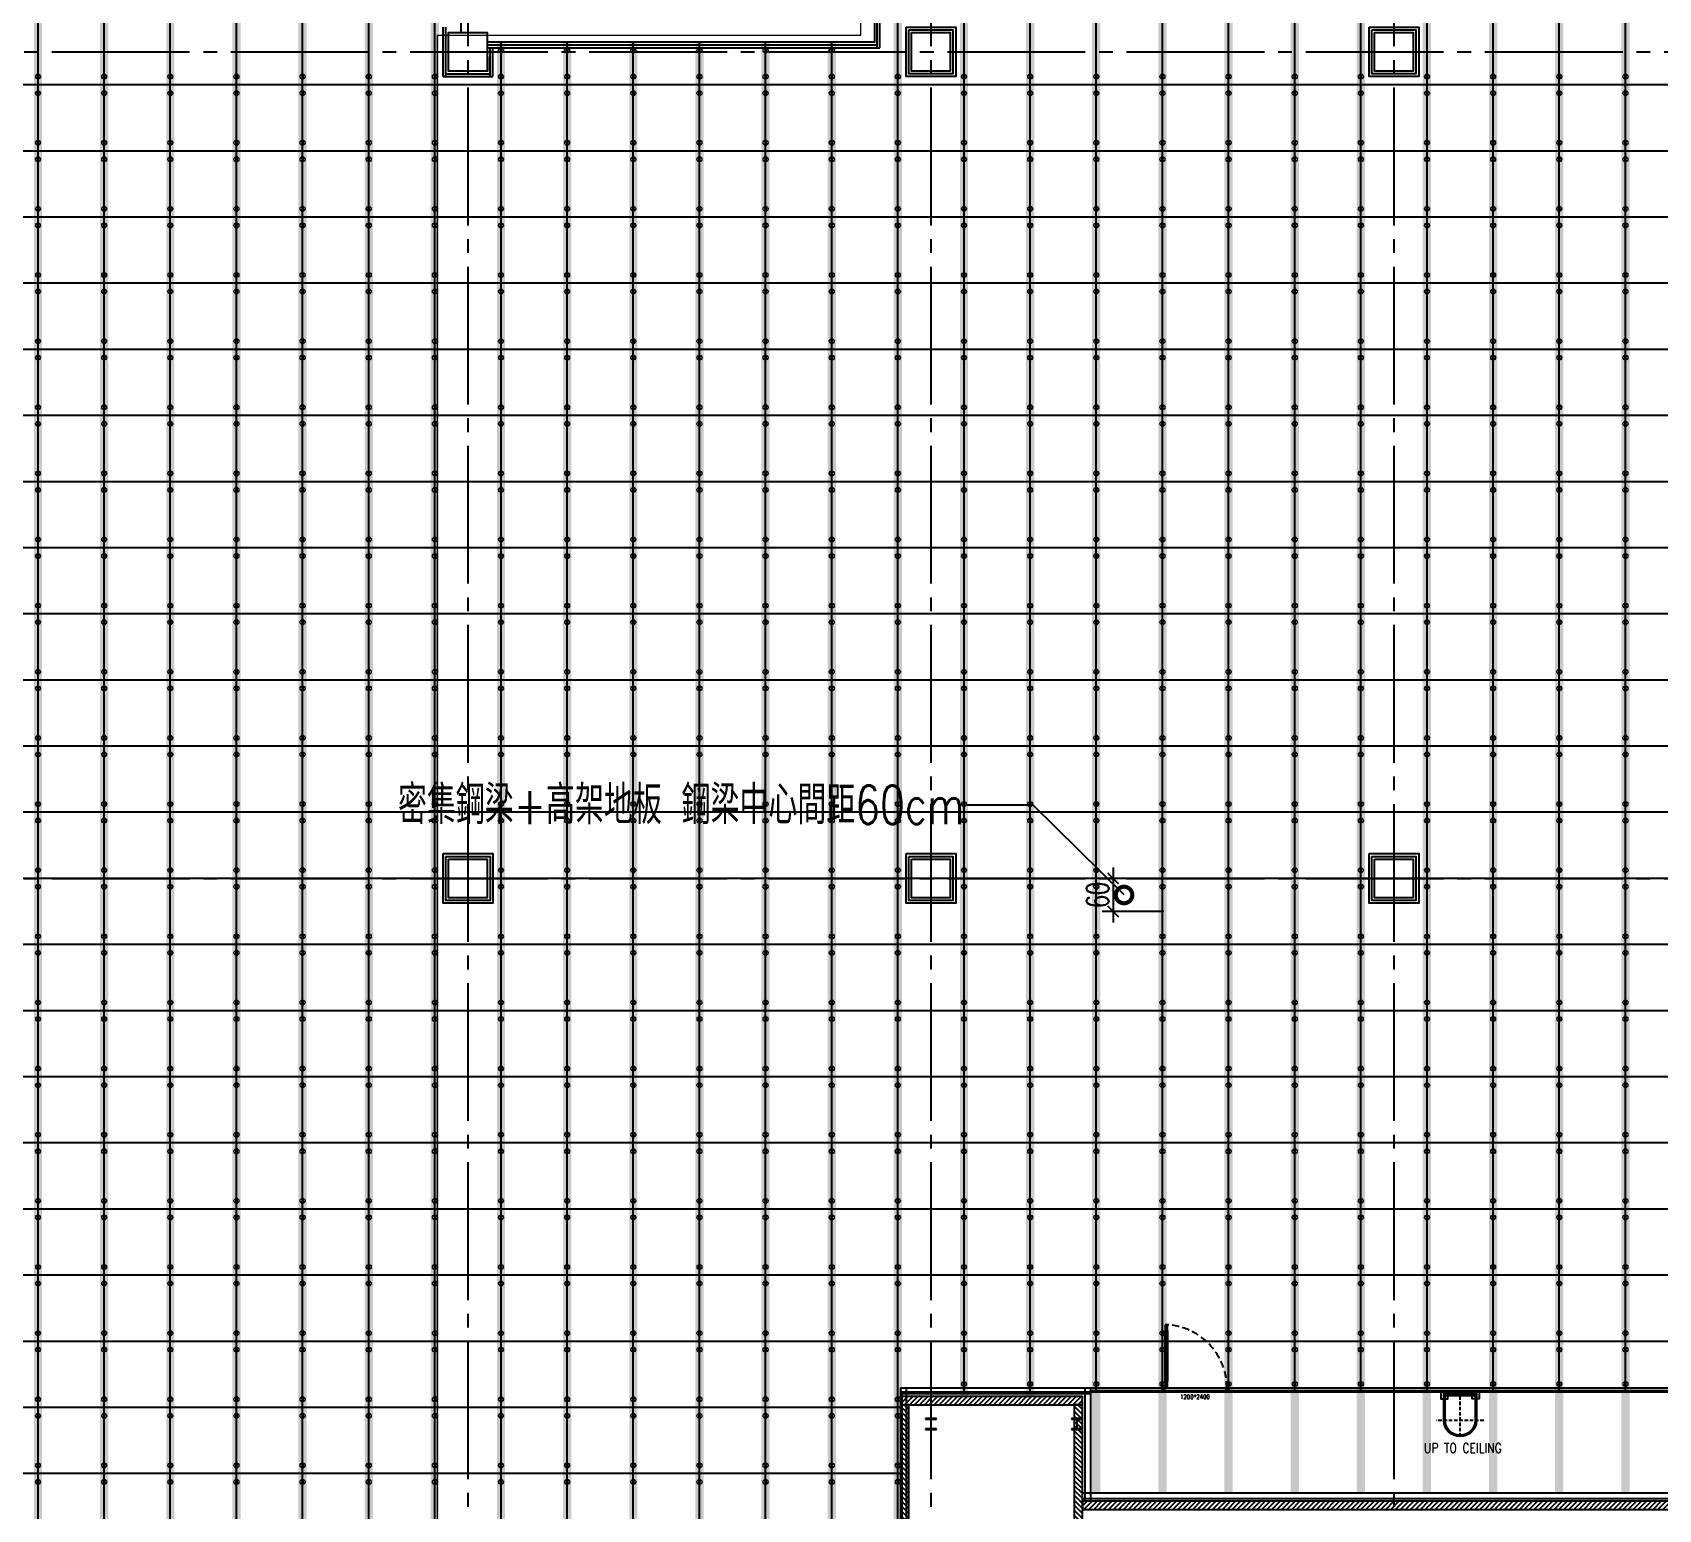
# Model space of a CAD drawing. Header units: millimetres. Extents: x -960 to 41501, y -1010 to 11880.
# Drawn here: x 15170 to 18120, y 1855 to 4535 of the extents above; entities that cross this region are included whole.
import ezdxf
from ezdxf.enums import TextEntityAlignment as Align

# ---------------------------------------------------------------- set-up
doc = ezdxf.new("R2010")
doc.units = ezdxf.units.MM
doc.header["$LTSCALE"] = 100
for name, pattern in [('188K-SM-03-F10-ARCH-PA-Y2257103$0$18P6-SM-03-C40-ARCH-PA-Y2211058$0$DASHED', [19.05, 12.7, -6.35]), ('188K-SM-03-F10-ARCH-PA-Y2257103$0$AP5A-SM-03-F20-ARCH-PA-Y2230801+Y2230803$0$ALL-PA-TXT-Y2221201$0$DASHED', [19.05, 12.7, -6.35]), ('X-S-FAB-L10$0$COL-CEN-LIN', [3.25, 2.5, -0.25, 0.25, -0.25])]:
    doc.linetypes.add(name, pattern=pattern)
for name, color, linetype in [('0-XREF', 7, 'Continuous'), ('188K-SM-03-F10-ARCH-CEIL-Y2257103$0$K-CEIL-4.2', 6, 'Continuous'), ('188K-SM-03-F10-ARCH-CEIL-Y2257103$0$K-CEIL-4.2-AREA', 6, 'Continuous'), ('188K-SM-03-F10-ARCH-CEIL-Y2257103$0$K-鋼構', 111, 'Continuous'), ('188K-SM-03-F10-ARCH-PA-Y2257103$0$K-0-TXT-高度', 1, 'Continuous'), ('188K-SM-03-F10-ARCH-PA-Y2257103$0$K-Door', 53, 'Continuous'), ('188K-SM-03-F10-ARCH-PA-Y2257103$0$K-P-LAD-420', 53, 'Continuous'), ('188K-SM-03-F10-ARCH-PA-Y2257103$0$K-P1S-4.2-單抗', 53, 'Continuous'), ('188K-SM-03-F10-ARCH-PA-Y2257103$0$K-岩棉 2hr 7.5-單抗', 53, 'Continuous'), ('188K-SM-03-F10-ARCH-PA-Y2257103$0$K-岩棉 2hr 7.5-非抗', 53, 'Continuous'), ('X-S-FAB-L10$0$0-DIM-INT', 8, 'Continuous'), ('X-S-FAB-L10$0$0-DIM-TXT', 8, 'Continuous'), ('X-S-FAB-L10$0$A-WALL-IN', 8, 'Continuous'), ('X-S-FAB-L10$0$BLOCK', 8, 'Continuous'), ('X-S-FAB-L10$0$CCL', 8, 'X-S-FAB-L10$0$COL-CEN-LIN'), ('X-S-FAB-L10$0$COL-S', 8, 'Continuous'), ('X-S-FAB-L10$0$S-FNDN', 8, 'Continuous'), ('X-S-FAB-L10$0$S-鋼柱', 1, 'Continuous'), ('X-S-FAB-L10$0$TXT', 8, 'Continuous'), ('X-S-FAB-L10$0$WALL_188K_IN', 8, 'Continuous')]:
    doc.layers.add(name, color=color, linetype=linetype)
doc.layers.add('188K-SM-03-F10-ARCH-CEIL-Y2257103$0$K-吊點-標準', color=6, linetype='Continuous', lineweight=9)
doc.styles.add('188K-SM-03-F10-ARCH-PA-Y2257103$0$18P2-XFDP10$0$AA-TXT', font='simplex.shx', dxfattribs={"width": 0.8, "bigfont": 'chineset.shx'})
doc.styles.add('188K-SM-03-F10-ARCH-PA-Y2257103$0$AP5A-SM-03-F20-ARCH-PA-Y2230801+Y2230803$0$ALL-PA-TXT-Y2221201$0$Standard', font='txt.shx', dxfattribs={"bigfont": 'chineset.shx'})
doc.styles.add('X-S-FAB-L10$0$CHINA', font='simplex.shx', dxfattribs={"width": 0.75, "bigfont": 'chineset.shx'})
doc.styles.add('X-S-FAB-L10$0$DimStyUse', font='romans.shx', dxfattribs={"width": 0.7})
doc.styles.add('X-S-FAB-L10$0$Standard', font='', dxfattribs={"width": 0.8})
doc.styles.add('X-S-FAB-L10$0$TG_NOTE_TEXT', font='simplex.shx', dxfattribs={"width": 0.75, "bigfont": 'chineset.shx'})
doc.styles.get('X-S-FAB-L10$0$Standard').set_extended_font_data('Microsoft JhengHei')

# ---------------------------------------------------------------- blocks, each defined once
blk = doc.blocks.new('X-S-FAB-L10$0$FAB2-L05')
at = {"layer": 'X-S-FAB-L10$0$CCL'}
for p, q in [((-10200, 11005), (-10200, 0)), ((-9360, 11005), (-9360, 0)), ((-8520, 11005), (-8520, 0)), ((-26880, 5220), (1210, 5220)), ((-26880, 3720), (1210, 3720))]:
    blk.add_line(p, q, dxfattribs=at)
at = {"layer": 'X-S-FAB-L10$0$COL-S'}
for points in [[(-10235, 5255), (-10165, 5255), (-10165, 5185), (-10235, 5185)], [(-9395, 5255), (-9325, 5255), (-9325, 5185), (-9395, 5185)], [(-8555, 5255), (-8485, 5255), (-8485, 5185), (-8555, 5185)], [(-10235, 3755), (-10165, 3755), (-10165, 3685), (-10235, 3685)], [(-9395, 3755), (-9325, 3755), (-9325, 3685), (-9395, 3685)], [(-8555, 3755), (-8485, 3755), (-8485, 3685), (-8555, 3685)]]:
    blk.add_lwpolyline(points, close=True, dxfattribs=at)
blk = doc.blocks.new('X-S-FAB-L10$0$_DOTSMALL')
at = {"color": 0, "linetype": 'ByBlock', "const_width": 0.5}
blk.add_lwpolyline([(-0.0625, 0, 1), (0.0625, 0, 1)], format="xyb", close=True, dxfattribs=at)
blk = doc.blocks.new('X-S-FAB-L10$0$_ArchTick')
at = {"color": 0, "linetype": 'ByBlock', "const_width": 0.15}
blk.add_lwpolyline([(-0.5, -0.5), (0.5, 0.5)], dxfattribs=at)
blk = doc.blocks.new('X-S-FAB-L10')
at = {"layer": 'X-S-FAB-L10$0$WALL_188K_IN'}
h = blk.add_hatch(dxfattribs=at)
h.set_pattern_fill('LINE', color=256, scale=2, angle=45)
h.set_pattern_definition([(45, (16976.6165, 2045), (-4.49013, 4.49013), [])])
h.paths.add_polyline_path([(16745, 2045), (17075, 2045), (17075, 2060), (16745, 2060)])
h = blk.add_hatch(dxfattribs=at)
h.set_pattern_fill('LINE', color=256, scale=2, angle=135)
h.set_pattern_definition([(135, (16760, 1946.6165), (-4.49013, -4.49013), [])])
h.paths.add_polyline_path([(16760, 1555), (16760, 2045), (16745, 2045), (16745, 1555)])
h = blk.add_hatch(dxfattribs=at)
h.set_pattern_fill('LINE', color=256, scale=2, angle=135)
h.set_pattern_definition([(135, (17075, 1946.6165), (-4.49013, -4.49013), [])])
h.paths.add_polyline_path([(17075, 1665), (17075, 2045), (17060, 2045), (17060, 1665)])
h = blk.add_hatch(dxfattribs=at)
h.set_pattern_fill('LINE', color=256, scale=2, angle=45)
h.set_pattern_definition([(45, (24216.6165, 1855), (-4.490128, 4.490128), [])])
h.paths.add_polyline_path([(17075, 1855), (24315, 1855), (24315, 1870), (17075, 1870)])
at = {"layer": 'X-S-FAB-L10$0$0-DIM-INT'}
for p, q in [((17130.5, 3020), (17130.5, 2920)), ((17217, 3000), (17110.5, 3000)), ((17222.5, 2940), (17110.5, 2940))]:
    blk.add_line(p, q, dxfattribs=at)
at = {"layer": 'X-S-FAB-L10$0$A-WALL-IN', "lineweight": 0, "flags": 128}
for points in [[(15995, 4517.5), (16697.5, 4517.5)], [(16697.5, 4517.5), (16697.5, 4542.5)]]:
    blk.add_lwpolyline(points, dxfattribs=at)
at = {"layer": 'X-S-FAB-L10$0$COL-S'}
for p, q in [((15925, 4535), (15995, 4535)), ((15925, 4465), (15925, 4535)), ((15995, 4535), (15995, 4465)), ((16765, 4535), (16835, 4535)), ((16765, 4465), (16765, 4535)), ((16835, 4535), (16835, 4465)), ((17605, 4535), (17675, 4535)), ((17605, 4465), (17605, 4535)), ((17675, 4535), (17675, 4465)), ((15995, 4465), (15925, 4465)), ((16835, 4465), (16765, 4465)), ((17675, 4465), (17605, 4465)), ((15925, 3035), (15995, 3035)), ((15925, 2965), (15925, 3035)), ((15995, 3035), (15995, 2965)), ((16765, 3035), (16835, 3035)), ((16765, 2965), (16765, 3035)), ((16835, 3035), (16835, 2965)), ((17605, 3035), (17675, 3035)), ((17605, 2965), (17605, 3035)), ((17675, 3035), (17675, 2965)), ((15995, 2965), (15925, 2965)), ((16835, 2965), (16765, 2965)), ((17675, 2965), (17605, 2965))]:
    blk.add_line(p, q, dxfattribs=at)
at = {"layer": 'X-S-FAB-L10$0$S-FNDN', "lineweight": 0, "flags": 128}
blk.add_lwpolyline([(11070, 4530), (11935, 4530), (11935, -55), (12665, -55), (12665, -270), (15175, -270), (15175, -55), (15905, -55), (15905, 4530), (16672.5, 4530), (16672.5, 5003), (15905, 5003), (15905, 9055), (11935, 9055), (11935, 5003), (11070, 5003)], close=True, dxfattribs=at)
at = {"layer": 'X-S-FAB-L10$0$S-鋼柱'}
for p, q in [((16810, 2020), (16790, 2020)), ((16790, 2020), (16790, 2018.8)), ((16790, 2018.8), (16798.8, 2018.8)), ((16799.6, 2018), (16799.6, 2002)), ((16800.4, 2002), (16800.4, 2018)), ((16801.2, 2018.8), (16810, 2018.8)), ((16810, 2018.8), (16810, 2020)), ((17075, 2020), (17055, 2020)), ((17055, 2020), (17055, 2018.8)), ((17055, 2018.8), (17063.8, 2018.8)), ((17064.6, 2018), (17064.6, 2002)), ((17065.4, 2002), (17065.4, 2018)), ((17066.2, 2018.8), (17075, 2018.8)), ((17075, 2018.8), (17075, 2020)), ((16798.8, 2001.2), (16790, 2001.2)), ((16790, 2001.2), (16790, 2000)), ((16790, 2000), (16810, 2000)), ((16810, 2001.2), (16801.2, 2001.2)), ((16810, 2000), (16810, 2001.2)), ((17063.8, 2001.2), (17055, 2001.2)), ((17055, 2001.2), (17055, 2000)), ((17055, 2000), (17075, 2000)), ((17075, 2001.2), (17066.2, 2001.2)), ((17075, 2000), (17075, 2001.2))]:
    blk.add_line(p, q, dxfattribs=at)
for centre, start, end in [((16798.8, 2018), 360, 90), ((16801.2, 2018), 90, 180), ((17063.8, 2018), 360, 90), ((17066.2, 2018), 90, 180), ((16798.8, 2002), 270, 0), ((16801.2, 2002), 180, 270), ((17063.8, 2002), 270, 0), ((17066.2, 2002), 180, 270)]:
    blk.add_arc(centre, 0.8, start, end, dxfattribs=at)
at = {"layer": 'X-S-FAB-L10$0$TXT', "linetype": 'ByBlock', "lineweight": -2}
blk.add_line((16985.2, 3133.1), (16865.9, 3133.1), dxfattribs=at)
blk.add_lwpolyline([(17150.3, 2970), (16985.2, 3133.1)], dxfattribs=at)
at = {"layer": 'X-S-FAB-L10$0$WALL_188K_IN'}
for points in [[(16745, 2045), (17075, 2045), (17075, 2060), (16745, 2060)], [(16760, 1555), (16760, 2045), (16745, 2045), (16745, 1555)], [(17075, 1665), (17075, 2045), (17060, 2045), (17060, 1665)], [(17075, 1855), (24315, 1855), (24315, 1870), (17075, 1870)]]:
    blk.add_lwpolyline(points, close=True, dxfattribs=at)
at = {"layer": 'X-S-FAB-L10$0$0-DIM-INT', "xscale": 20, "yscale": 20, "zscale": 20}
for p, rotation in [((17130.5, 3000), 90), ((17130.5, 2940), 270)]:
    blk.add_blockref('X-S-FAB-L10$0$_ArchTick', p, dxfattribs=dict(at, rotation=rotation))
at = {"layer": 'X-S-FAB-L10$0$BLOCK'}
blk.add_blockref('X-S-FAB-L10$0$FAB2-L05', (26160, -720), dxfattribs=at)
at = {"layer": 'X-S-FAB-L10$0$TXT', "lineweight": -2, "xscale": 60, "yscale": 60, "zscale": 60, "rotation": 315.3504821296725}
blk.add_blockref('X-S-FAB-L10$0$_DOTSMALL', (17150.3, 2970), dxfattribs=at)
at = {"style": 'X-S-FAB-L10$0$TG_NOTE_TEXT', "width": 0.5, "flags": 1}
for p in [(7463.3, 9020), (18268.3, 8649), (11197.8, 4800.2), (16485.8, 4800.2), (25420.3, 2635), (13360, 320, 0), (7463.3, -33.3)]:
    blk.add_attdef('WH', text='', height=20, dxfattribs=at).set_placement(p, align=Align.BOTTOM_LEFT)
at = {"width": 0.5}
for style, p in [('X-S-FAB-L10$0$TG_NOTE_TEXT', (7585, 9020)), ('X-S-FAB-L10$0$TG_NOTE_TEXT', (18390, 8649)), ('X-S-FAB-L10$0$TG_NOTE_TEXT', (11117.5, 4813.5)), ('X-S-FAB-L10$0$TG_NOTE_TEXT', (16607.5, 4813.5)), ('X-S-FAB-L10$0$TG_NOTE_TEXT', (25350, 2635)), ('X-S-FAB-L10$0$Standard', (13129.4, 325, 0)), ('X-S-FAB-L10$0$TG_NOTE_TEXT', (7585, -20))]:
    blk.add_attdef('DESC', text='', height=10, dxfattribs=dict(at, style=style)).set_placement(p, align=Align.BOTTOM_LEFT)
for tag, style, p in [('TYPE', 'X-S-FAB-L10$0$TG_NOTE_TEXT', (7619.3, 9020)), ('NO', 'X-S-FAB-L10$0$TG_NOTE_TEXT', (7650.1, 9020)), ('TYPE', 'X-S-FAB-L10$0$TG_NOTE_TEXT', (18424.2, 8649)), ('NO', 'X-S-FAB-L10$0$TG_NOTE_TEXT', (18455, 8649)), ('NO', 'X-S-FAB-L10$0$TG_NOTE_TEXT', (11088.6, 4813.5)), ('TYPE', 'X-S-FAB-L10$0$TG_NOTE_TEXT', (11151.8, 4813.5)), ('TYPE', 'X-S-FAB-L10$0$TG_NOTE_TEXT', (16641.8, 4813.5)), ('NO', 'X-S-FAB-L10$0$TG_NOTE_TEXT', (16672.6, 4813.5)), ('NO', 'X-S-FAB-L10$0$TG_NOTE_TEXT', (25313, 2635)), ('TYPE', 'X-S-FAB-L10$0$TG_NOTE_TEXT', (25350, 2635)), ('NO', 'X-S-FAB-L10$0$Standard', (13100, 320, 0)), ('TYPE', 'X-S-FAB-L10$0$Standard', (13129.4, 320, 0)), ('TYPE', 'X-S-FAB-L10$0$TG_NOTE_TEXT', (7619.3, -20)), ('NO', 'X-S-FAB-L10$0$TG_NOTE_TEXT', (7650.1, -20))]:
    blk.add_attdef(tag, text='', height=10, dxfattribs=dict(at, style=style)).set_placement(p, align=Align.BOTTOM_RIGHT)
at = {"style": 'X-S-FAB-L10$0$TG_NOTE_TEXT', "width": 0.5, "flags": 1}
for rotation, p in [(180, (43, 7480)), (180, (943, 7480)), (90, (24310, 3717.8)), (270, (17080, 1711.7))]:
    blk.add_attdef('WH', text='', height=20, rotation=rotation, dxfattribs=at).set_placement(p, align=Align.BOTTOM_LEFT)
at = {"width": 0.5}
for rotation, style, p in [(180, 'X-S-FAB-L10$0$Standard', (317.6, 7480)), (180, 'X-S-FAB-L10$0$Standard', (1217.6, 7480)), (90, 'X-S-FAB-L10$0$TG_NOTE_TEXT', (24310, 3647.5)), (270, 'X-S-FAB-L10$0$TG_NOTE_TEXT', (17080, 1605))]:
    blk.add_attdef('DESC', text='', height=10, rotation=rotation, dxfattribs=dict(at, style=style)).set_placement(p, align=Align.BOTTOM_LEFT)
for tag, rotation, style, p in [('TYPE', 180, 'X-S-FAB-L10$0$Standard', (317.6, 7480)), ('NO', 180, 'X-S-FAB-L10$0$Standard', (347, 7480)), ('TYPE', 180, 'X-S-FAB-L10$0$Standard', (1217.6, 7480)), ('NO', 180, 'X-S-FAB-L10$0$Standard', (1247, 7480)), ('TYPE', 90, 'X-S-FAB-L10$0$TG_NOTE_TEXT', (24310, 3647.5)), ('NO', 90, 'X-S-FAB-L10$0$TG_NOTE_TEXT', (24310, 3610.5)), ('TYPE', 270, 'X-S-FAB-L10$0$TG_NOTE_TEXT', (17080, 1605)), ('NO', 270, 'X-S-FAB-L10$0$TG_NOTE_TEXT', (17080, 1573))]:
    blk.add_attdef(tag, text='', height=10, rotation=rotation, dxfattribs=dict(at, style=style)).set_placement(p, align=Align.BOTTOM_RIGHT)
at = {"layer": 'X-S-FAB-L10$0$0-DIM-INT', "insert": (17102.5, 2970), "char_height": 40, "attachment_point": 5, "rotation": 90, "style": 'X-S-FAB-L10$0$DimStyUse'}
blk.add_mtext('\\A1;60', dxfattribs=at)
at = {"layer": 'X-S-FAB-L10$0$0-DIM-TXT', "style": 'X-S-FAB-L10$0$CHINA', "width": 0.75}
for p in [(667.4, 7855.1, -2689.4), (22627.4, 6728.8), (25644.7, 6728.8), (24778.8, 5569.1), (1118.3, 4980), (417.8, 4594.6), (22927.4, 4330.1), (23874.8, 4355), (23749.9, 3901.4), (417.8, 3765.2), (1118.3, 3730), (417.8, 3115.8), (536.9, 2227.8), (16909, 1782.7), (888.4, 880.5), (16977.4, 750), (18878.8, 750), (25641.2, 553.2), (21364, 526.9)]:
    blk.add_attdef('HIG', text='', height=80, dxfattribs=at).set_placement(p, align=Align.MIDDLE_LEFT)
at = {"layer": 'X-S-FAB-L10$0$TXT', "insert": (16860.6, 3168.6), "char_height": 70, "width": 1147.798, "attachment_point": 3, "line_spacing_factor": 1.2, "style": 'X-S-FAB-L10$0$CHINA'}
blk.add_mtext('密集鋼梁+高架地板 鋼梁中心間距60cm', dxfattribs=at)
blk = doc.blocks.new('188K-SM-03-F10-ARCH-CEIL-Y2257103$0$A$C2CA95053')
h = blk.add_hatch(color=256)
edge = h.paths.add_edge_path()
edge.add_arc((0, 0), 0.5, 0, 360)
for p, q in [((3.2, 3.2), (-3.2, -3.2)), ((3.2, -3.2), (-3.2, 3.2))]:
    blk.add_line(p, q)
blk.add_lwpolyline([(-1.6, 2.5), (-1.6, -2.5), (1.6, -2.5), (1.6, 2.5)], close=True)
for radius in [4.5, 0.5]:
    blk.add_circle((0, 0), radius)
blk = doc.blocks.new('188K-SM-03-F10-ARCH-CEIL-Y2257103$0$天花板吊點-附調整片 - 3_8_螺桿吊架 100 mm 高調整片-V1-1FL')
blk.add_blockref('188K-SM-03-F10-ARCH-CEIL-Y2257103$0$A$C2CA95053', (0, 0))
blk = doc.blocks.new('188K-SM-03-F10-ARCH-CEIL-Y2257103')
at = {"layer": '188K-SM-03-F10-ARCH-CEIL-Y2257103$0$K-CEIL-4.2'}
for p, q in [((15180, 312.7), (15180, 8632.2)), ((15300, 312.7), (15300, 8632.2)), ((15420, 312.7), (15420, 8632.2)), ((15540, 312.7), (15540, 8632.2)), ((15660, 312.7), (15660, 8632.2)), ((15780, 312.7), (15780, 8632.2)), ((15900, 312.7), (15900, 8632.2)), ((16740, 312.7), (16740, 8632.2)), ((16860, 2067.7), (16860, 8632.2)), ((16980, 2067.7), (16980, 8632.2)), ((17100, 2067.7), (17100, 8632.2)), ((17220, 2067.7), (17220, 8632.2)), ((17340, 2067.7), (17340, 8632.2)), ((17460, 2067.7), (17460, 8632.2)), ((17580, 2067.7), (17580, 8632.2)), ((17700, 2067.7), (17700, 8626.2)), ((17820, 2067.7), (17820, 8626.2)), ((17940, 2067.7), (17940, 8626.2)), ((18060, 2067.7), (18060, 8626.2)), ((16020, 312.7), (16020, 4517.5)), ((16140, 312.7), (16140, 4517.5)), ((16260, 312.7), (16260, 4517.5)), ((16380, 312.7), (16380, 4517.5)), ((16500, 312.7), (16500, 4517.5)), ((16620, 312.7), (16620, 4517.5)), ((23467.2, 4440), (1847.7, 4440)), ((23467.2, 4320), (1847.7, 4320)), ((23467.2, 4200), (1847.7, 4200)), ((23467.2, 4080), (1847.7, 4080)), ((23467.2, 3960), (1847.7, 3960)), ((23467.2, 3840), (1847.7, 3840)), ((23467.2, 3720), (1847.7, 3720)), ((23467.2, 3600), (1847.7, 3600)), ((24297.2, 3480), (1850, 3480)), ((24297.2, 3360), (1847.7, 3360)), ((24297.2, 3240), (1847.7, 3240)), ((24297.2, 3120), (1847.7, 3120)), ((24297.2, 3000), (1847.7, 3000)), ((24297.2, 2880), (1847.7, 2880)), ((24297.2, 2760), (1847.7, 2760)), ((24297.2, 2640), (1847.7, 2640)), ((24297.2, 2520), (1847.7, 2520)), ((24297.2, 2400), (1847.7, 2400)), ((24297.2, 2280), (6382.5, 2280)), ((24297.2, 2160), (6382.5, 2160)), ((16747.2, 2040), (1847.7, 2040)), ((16747.2, 1920), (1847.7, 1920))]:
    blk.add_line(p, q, dxfattribs=at)
at = {"layer": '188K-SM-03-F10-ARCH-CEIL-Y2257103$0$K-CEIL-4.2-AREA', "elevation": 0}
blk.add_lwpolyline([(19317.2, 8592.2), (19317.2, 7537.7), (19282.2, 7537.7), (19282.2, 7462.2), (19317.2, 7462.2), (19317.2, 7317.2), (21180, 7317.2), (21180, 5952.2), (24297.2, 5952.2), (24297.2, 5582.7), (23572.2, 5582.7), (23572.2, 5037.7), (23502.2, 5037.7), (23502.2, 4552.7), (23467.2, 4552.7), (23467.2, 3569.7), (24297.2, 3569.7), (24297.2, 2067.7), (16747.2, 2067.7), (16747.2, 312.7), (14882.2, 312.7)], dxfattribs=at)
at = {"layer": '188K-SM-03-F10-ARCH-CEIL-Y2257103$0$K-CEIL-4.2-AREA'}
for points in [[(15947.5, 4843.5), (16697.5, 4843.5), (16697.5, 4517.5), (15995, 4517.5), (15995.2, 4465), (15925, 4465), (15925, 4535), (15947.5, 4535)], [(16765, 4535), (16835, 4535), (16835, 4465), (16765, 4465)], [(17605, 4535), (17675, 4535), (17675, 4465), (17605, 4465)], [(15925, 3035), (15995, 3035), (15995, 2965), (15925, 2965)], [(16765, 3035), (16835, 3035), (16835, 2965), (16765, 2965)], [(17605, 3035), (17675, 3035), (17675, 2965), (17605, 2965)]]:
    blk.add_lwpolyline(points, close=True, dxfattribs=at)
at = {"layer": '188K-SM-03-F10-ARCH-CEIL-Y2257103$0$K-鋼構', "const_width": 15, "elevation": 0}
for points in [[(15180, 9007.5), (15180, 230)], [(15300, 9007.5), (15300, 230)], [(15420, 9007.5), (15420, 230)], [(15540, 8769.9), (15540, 230)], [(15660, 8769.9), (15660, 230)], [(15780, 8769.9), (15780, 230)], [(15900, 8769.9), (15900, 230)], [(16740, 8769.9), (16740, 230)], [(16860, 8769.9), (16860, 2060)], [(16980, 8769.9), (16980, 2060)], [(17099.9, 8769.9), (17099.9, 1885)], [(17219.9, 8769.9), (17219.9, 1885)], [(17339.9, 8769.9), (17339.9, 1885)], [(17460, 8769.9), (17460, 1885)], [(17580, 8769.9), (17580, 1885)], [(17699.9, 8629), (17699.9, 1885)], [(17819.9, 8629), (17819.9, 1885)], [(17939.9, 8629), (17939.9, 1885)], [(18060, 8629), (18060, 1885)], [(16020, 4517.5), (16020, 230)], [(16140, 4517.5), (16140, 230)], [(16260, 4517.5), (16260, 230)], [(16380, 4517.5), (16380, 230)], [(16500, 4517.5), (16500, 230)], [(16620, 4517.5), (16620, 230)]]:
    blk.add_lwpolyline(points, dxfattribs=at)
at = {"layer": '188K-SM-03-F10-ARCH-CEIL-Y2257103$0$K-吊點-標準', "color": 170, "lineweight": 18, "rotation": 179.9999999999997}
for p in [(16020, 4502.5), (16140, 4502.5), (16260, 4502.5), (16380, 4502.5), (16500, 4502.5), (16620, 4502.5), (15180, 4455), (15300, 4455), (15420, 4455), (15540, 4455), (15660, 4455), (15780, 4455), (15900, 4455), (16020, 4455), (16140, 4455), (16260, 4455), (16380, 4455), (16500, 4455), (16620, 4455), (16740, 4455), (16860, 4455), (16980, 4455), (17100, 4455), (17220, 4455), (17340, 4455), (17460, 4455), (17580, 4455), (17700, 4455), (17820, 4455), (17940, 4455), (18060, 4455), (15180, 4425), (15300, 4425), (15420, 4425), (15540, 4425), (15660, 4425), (15780, 4425), (15900, 4425), (16020, 4425), (16140, 4425), (16260, 4425), (16380, 4425), (16500, 4425), (16620, 4425), (16740, 4425), (16860, 4425), (16980, 4425), (17100, 4425), (17220, 4425), (17340, 4425), (17460, 4425), (17580, 4425), (17700, 4425), (17820, 4425), (17940, 4425), (18060, 4425), (15180, 4335), (15300, 4335), (15420, 4335), (15540, 4335), (15660, 4335), (15780, 4335), (15900, 4335), (16020, 4335), (16140, 4335), (16260, 4335), (16380, 4335), (16500, 4335), (16620, 4335), (16740, 4335), (16860, 4335), (16980, 4335), (17100, 4335), (17220, 4335), (17340, 4335), (17460, 4335), (17580, 4335), (17700, 4335), (17820, 4335), (17940, 4335), (18060, 4335), (15180, 4305), (15300, 4305), (15420, 4305), (15540, 4305), (15660, 4305), (15780, 4305), (15900, 4305), (16020, 4305), (16140, 4305), (16260, 4305), (16380, 4305), (16500, 4305), (16620, 4305), (16740, 4305), (16860, 4305), (16980, 4305), (17100, 4305), (17220, 4305), (17340, 4305), (17460, 4305), (17580, 4305), (17700, 4305), (17820, 4305), (17940, 4305), (18060, 4305), (15180, 4215), (15300, 4215), (15420, 4215), (15540, 4215), (15660, 4215), (15780, 4215), (15900, 4215), (16020, 4215), (16140, 4215), (16260, 4215), (16380, 4215), (16500, 4215), (16620, 4215), (16740, 4215), (16860, 4215), (16980, 4215), (17100, 4215), (17220, 4215), (17340, 4215), (17460, 4215), (17580, 4215), (17700, 4215), (17820, 4215), (17940, 4215), (18060, 4215), (15180, 4185), (15300, 4185), (15420, 4185), (15540, 4185), (15660, 4185), (15780, 4185), (15900, 4185), (16020, 4185), (16140, 4185), (16260, 4185), (16380, 4185), (16500, 4185), (16620, 4185), (16740, 4185), (16860, 4185), (16980, 4185), (17100, 4185), (17220, 4185), (17340, 4185), (17460, 4185), (17580, 4185), (17700, 4185), (17820, 4185), (17940, 4185), (18060, 4185), (15180, 4095), (15300, 4095), (15420, 4095), (15540, 4095), (15660, 4095), (15780, 4095), (15900, 4095), (16020, 4095), (16140, 4095), (16260, 4095), (16380, 4095), (16500, 4095), (16620, 4095), (16740, 4095), (16860, 4095), (16980, 4095), (17100, 4095), (17220, 4095), (17340, 4095), (17460, 4095), (17580, 4095), (17700, 4095), (17820, 4095), (17940, 4095), (18060, 4095), (15180, 4065), (15300, 4065), (15420, 4065), (15540, 4065), (15660, 4065), (15780, 4065), (15900, 4065), (16020, 4065), (16140, 4065), (16260, 4065), (16380, 4065), (16500, 4065), (16620, 4065), (16740, 4065), (16860, 4065), (16980, 4065), (17100, 4065), (17220, 4065), (17340, 4065), (17460, 4065), (17580, 4065), (17700, 4065), (17820, 4065), (17940, 4065), (18060, 4065), (15180, 3975), (15300, 3975), (15420, 3975), (15540, 3975), (15660, 3975), (15780, 3975), (15900, 3975), (16020, 3975), (16140, 3975), (16260, 3975), (16380, 3975), (16500, 3975), (16620, 3975), (16740, 3975), (16860, 3975), (16980, 3975), (17100, 3975), (17220, 3975), (17340, 3975), (17460, 3975), (17580, 3975), (17700, 3975), (17820, 3975), (17940, 3975), (18060, 3975), (15180, 3945), (15300, 3945), (15420, 3945), (15540, 3945), (15660, 3945), (15780, 3945), (15900, 3945), (16020, 3945), (16140, 3945), (16260, 3945), (16380, 3945), (16500, 3945), (16620, 3945), (16740, 3945), (16860, 3945), (16980, 3945), (17100, 3945), (17220, 3945), (17340, 3945), (17460, 3945), (17580, 3945), (17700, 3945), (17820, 3945), (17940, 3945), (18060, 3945), (15180, 3855), (15300, 3855), (15420, 3855), (15540, 3855), (15660, 3855), (15780, 3855), (15900, 3855), (16020, 3855), (16140, 3855), (16260, 3855), (16380, 3855), (16500, 3855), (16620, 3855), (16740, 3855), (16860, 3855), (16980, 3855), (17100, 3855), (17220, 3855), (17340, 3855), (17460, 3855), (17580, 3855), (17700, 3855), (17820, 3855), (17940, 3855), (18060, 3855), (15180, 3825), (15300, 3825), (15420, 3825), (15540, 3825), (15660, 3825), (15780, 3825), (15900, 3825), (16020, 3825), (16140, 3825), (16260, 3825), (16380, 3825), (16500, 3825), (16620, 3825), (16740, 3825), (16860, 3825), (16980, 3825), (17100, 3825), (17220, 3825), (17340, 3825), (17460, 3825), (17580, 3825), (17700, 3825), (17820, 3825), (17940, 3825), (18060, 3825), (15180, 3735), (15300, 3735), (15420, 3735), (15540, 3735), (15660, 3735), (15780, 3735), (15900, 3735), (16020, 3735), (16140, 3735), (16260, 3735), (16380, 3735), (16500, 3735), (16620, 3735), (16740, 3735), (16860, 3735), (16980, 3735), (17100, 3735), (17220, 3735), (17340, 3735), (17460, 3735), (17580, 3735), (17700, 3735), (17820, 3735), (17940, 3735), (18060, 3735), (15180, 3705), (15300, 3705), (15420, 3705), (15540, 3705), (15660, 3705), (15780, 3705), (15900, 3705), (16020, 3705), (16140, 3705), (16260, 3705), (16380, 3705), (16500, 3705), (16620, 3705), (16740, 3705), (16860, 3705), (16980, 3705), (17100, 3705), (17220, 3705), (17340, 3705), (17460, 3705), (17580, 3705), (17700, 3705), (17820, 3705), (17940, 3705), (18060, 3705), (15180, 3615), (15300, 3615), (15420, 3615), (15540, 3615), (15660, 3615), (15780, 3615), (15900, 3615), (16020, 3615), (16140, 3615), (16260, 3615), (16380, 3615), (16500, 3615), (16620, 3615), (16740, 3615), (16860, 3615), (16980, 3615), (17100, 3615), (17220, 3615), (17340, 3615), (17460, 3615), (17580, 3615), (17700, 3615), (17820, 3615), (17940, 3615), (18060, 3615), (15180, 3585), (15300, 3585), (15420, 3585), (15540, 3585), (15660, 3585), (15780, 3585), (15900, 3585), (16020, 3585), (16140, 3585), (16260, 3585), (16380, 3585), (16500, 3585), (16620, 3585), (16740, 3585), (16860, 3585), (16980, 3585), (17100, 3585), (17220, 3585), (17340, 3585), (17460, 3585), (17580, 3585), (17700, 3585), (17820, 3585), (17940, 3585), (18060, 3585), (15180, 3495), (15300, 3495), (15420, 3495), (15540, 3495), (15660, 3495), (15780, 3495), (15900, 3495), (16020, 3495), (16140, 3495), (16260, 3495), (16380, 3495), (16500, 3495), (16620, 3495), (16740, 3495), (16860, 3495), (16980, 3495), (17100, 3495), (17220, 3495), (17340, 3495), (17460, 3495), (17580, 3495), (17700, 3495), (17820, 3495), (17940, 3495), (18060, 3495), (15180, 3465), (15300, 3465), (15420, 3465), (15540, 3465), (15660, 3465), (15780, 3465), (15900, 3465), (16020, 3465), (16140, 3465), (16260, 3465), (16380, 3465), (16500, 3465), (16620, 3465), (16740, 3465), (16860, 3465), (16980, 3465), (17100, 3465), (17220, 3465), (17340, 3465), (17460, 3465), (17580, 3465), (17700, 3465), (17820, 3465), (17940, 3465), (18060, 3465), (15180, 3375), (15300, 3375), (15420, 3375), (15540, 3375), (15660, 3375), (15780, 3375), (15900, 3375), (16020, 3375), (16140, 3375), (16260, 3375), (16380, 3375), (16500, 3375), (16620, 3375), (16740, 3375), (16860, 3375), (16980, 3375), (17100, 3375), (17220, 3375), (17340, 3375), (17460, 3375), (17580, 3375), (17700, 3375), (17820, 3375), (17940, 3375), (18060, 3375), (15180, 3345), (15300, 3345), (15420, 3345), (15540, 3345), (15660, 3345), (15780, 3345), (15900, 3345), (16020, 3345), (16140, 3345), (16260, 3345), (16380, 3345), (16500, 3345), (16620, 3345), (16740, 3345), (16860, 3345), (16980, 3345), (17100, 3345), (17220, 3345), (17340, 3345), (17460, 3345), (17580, 3345), (17700, 3345), (17820, 3345), (17940, 3345), (18060, 3345), (15180, 3255), (15300, 3255), (15420, 3255), (15540, 3255), (15660, 3255), (15780, 3255), (15900, 3255), (16020, 3255), (16140, 3255), (16260, 3255), (16380, 3255), (16500, 3255), (16620, 3255), (16740, 3255), (16860, 3255), (16980, 3255), (17100, 3255), (17220, 3255), (17340, 3255), (17460, 3255), (17580, 3255), (17700, 3255), (17820, 3255), (17940, 3255), (18060, 3255), (15180, 3225), (15300, 3225), (15420, 3225), (15540, 3225), (15660, 3225), (15780, 3225), (15900, 3225), (16020, 3225), (16140, 3225), (16260, 3225), (16380, 3225), (16500, 3225), (16620, 3225), (16740, 3225), (16860, 3225), (16980, 3225), (17100, 3225), (17220, 3225), (17340, 3225), (17460, 3225), (17580, 3225), (17700, 3225), (17820, 3225), (17940, 3225), (18060, 3225), (15180, 3135), (15300, 3135), (15420, 3135), (15540, 3135), (15660, 3135), (15780, 3135), (15900, 3135), (16020, 3135), (16140, 3135), (16260, 3135), (16380, 3135), (16500, 3135), (16620, 3135), (16740, 3135), (16860, 3135), (16980, 3135), (17100, 3135), (17220, 3135), (17340, 3135), (17460, 3135), (17580, 3135), (17700, 3135), (17820, 3135), (17940, 3135), (18060, 3135), (15180, 3105), (15300, 3105), (15420, 3105), (15540, 3105), (15660, 3105), (15780, 3105), (15900, 3105), (16020, 3105), (16140, 3105), (16260, 3105), (16380, 3105), (16500, 3105), (16620, 3105), (16740, 3105), (16860, 3105), (16980, 3105), (17100, 3105), (17220, 3105), (17340, 3105), (17460, 3105), (17580, 3105), (17700, 3105), (17820, 3105), (17940, 3105), (18060, 3105), (15180, 3015), (15300, 3015), (15420, 3015), (15540, 3015), (15660, 3015), (15780, 3015), (15900, 3015), (16020, 3015), (16140, 3015), (16260, 3015), (16380, 3015), (16500, 3015), (16620, 3015), (16740, 3015), (16860, 3015), (16980, 3015), (17100, 3015), (17220, 3015), (17340, 3015), (17460, 3015), (17580, 3015), (17700, 3015), (17820, 3015), (17940, 3015), (18060, 3015), (15180, 2985), (15300, 2985), (15420, 2985), (15540, 2985), (15660, 2985), (15780, 2985), (15900, 2985), (16020, 2985), (16140, 2985), (16260, 2985), (16380, 2985), (16500, 2985), (16620, 2985), (16740, 2985), (16860, 2985), (16980, 2985), (17100, 2985), (17220, 2985), (17340, 2985), (17460, 2985), (17580, 2985), (17700, 2985), (17820, 2985), (17940, 2985), (18060, 2985), (15180, 2895), (15300, 2895), (15420, 2895), (15540, 2895), (15660, 2895), (15780, 2895), (15900, 2895), (16020, 2895), (16140, 2895), (16260, 2895), (16380, 2895), (16500, 2895), (16620, 2895), (16740, 2895), (16860, 2895), (16980, 2895), (17100, 2895), (17220, 2895), (17340, 2895), (17460, 2895), (17580, 2895), (17700, 2895), (17820, 2895), (17940, 2895), (18060, 2895), (15180, 2865), (15300, 2865), (15420, 2865), (15540, 2865), (15660, 2865), (15780, 2865), (15900, 2865), (16020, 2865), (16140, 2865), (16260, 2865), (16380, 2865), (16500, 2865), (16620, 2865), (16740, 2865), (16860, 2865), (16980, 2865), (17100, 2865), (17220, 2865), (17340, 2865), (17460, 2865), (17580, 2865), (17700, 2865), (17820, 2865), (17940, 2865), (18060, 2865), (15180, 2775), (15300, 2775), (15420, 2775), (15540, 2775), (15660, 2775), (15780, 2775), (15900, 2775), (16020, 2775), (16140, 2775), (16260, 2775), (16380, 2775), (16500, 2775), (16620, 2775), (16740, 2775), (16860, 2775), (16980, 2775), (17100, 2775), (17220, 2775), (17340, 2775), (17460, 2775), (17580, 2775), (17700, 2775), (17820, 2775), (17940, 2775), (18060, 2775), (15180, 2745), (15300, 2745), (15420, 2745), (15540, 2745), (15660, 2745), (15780, 2745), (15900, 2745), (16020, 2745), (16140, 2745), (16260, 2745), (16380, 2745), (16500, 2745), (16620, 2745), (16740, 2745), (16860, 2745), (16980, 2745), (17100, 2745), (17220, 2745), (17340, 2745), (17460, 2745), (17580, 2745), (17700, 2745), (17820, 2745), (17940, 2745), (18060, 2745), (15180, 2655), (15300, 2655), (15420, 2655), (15540, 2655), (15660, 2655), (15780, 2655), (15900, 2655), (16020, 2655), (16140, 2655), (16260, 2655), (16380, 2655), (16500, 2655), (16620, 2655), (16740, 2655), (16860, 2655), (16980, 2655), (17100, 2655), (17220, 2655), (17340, 2655), (17460, 2655), (17580, 2655), (17700, 2655), (17820, 2655), (17940, 2655), (18060, 2655), (15180, 2625), (15300, 2625), (15420, 2625), (15540, 2625), (15660, 2625), (15780, 2625), (15900, 2625), (16020, 2625), (16140, 2625), (16260, 2625), (16380, 2625), (16500, 2625), (16620, 2625), (16740, 2625), (16860, 2625), (16980, 2625), (17100, 2625), (17220, 2625), (17340, 2625), (17460, 2625), (17580, 2625), (17700, 2625), (17820, 2625), (17940, 2625), (18060, 2625), (15180, 2535), (15300, 2535), (15420, 2535), (15540, 2535), (15660, 2535), (15780, 2535), (15900, 2535), (16020, 2535), (16140, 2535), (16260, 2535), (16380, 2535), (16500, 2535), (16620, 2535), (16740, 2535), (16860, 2535), (16980, 2535), (17100, 2535), (17220, 2535), (17340, 2535), (17460, 2535), (17580, 2535), (17700, 2535), (17820, 2535), (17940, 2535), (18060, 2535), (15180, 2505), (15300, 2505), (15420, 2505), (15540, 2505), (15660, 2505), (15780, 2505), (15900, 2505), (16020, 2505), (16140, 2505), (16260, 2505), (16380, 2505), (16500, 2505), (16620, 2505), (16740, 2505), (16860, 2505), (16980, 2505), (17100, 2505), (17220, 2505), (17340, 2505), (17460, 2505), (17580, 2505), (17700, 2505), (17820, 2505), (17940, 2505), (18060, 2505), (15180, 2415), (15300, 2415), (15420, 2415), (15540, 2415), (15660, 2415), (15780, 2415), (15900, 2415), (16020, 2415), (16140, 2415), (16260, 2415), (16380, 2415), (16500, 2415), (16620, 2415), (16740, 2415), (16860, 2415), (16980, 2415), (17100, 2415), (17220, 2415), (17340, 2415), (17460, 2415), (17580, 2415), (17700, 2415), (17820, 2415), (17940, 2415), (18060, 2415), (15180, 2385), (15300, 2385), (15420, 2385), (15540, 2385), (15660, 2385), (15780, 2385), (15900, 2385), (16020, 2385), (16140, 2385), (16260, 2385), (16380, 2385), (16500, 2385), (16620, 2385), (16740, 2385), (16860, 2385), (16980, 2385), (17100, 2385), (17220, 2385), (17340, 2385), (17460, 2385), (17580, 2385), (17700, 2385), (17820, 2385), (17940, 2385), (18060, 2385), (15180, 2295), (15300, 2295), (15420, 2295), (15540, 2295), (15660, 2295), (15780, 2295), (15900, 2295), (16020, 2295), (16140, 2295), (16260, 2295), (16380, 2295), (16500, 2295), (16620, 2295), (16740, 2295), (16860, 2295), (16980, 2295), (17100, 2295), (17220, 2295), (17340, 2295), (17460, 2295), (17580, 2295), (17700, 2295), (17820, 2295), (17940, 2295), (18060, 2295), (15180, 2265), (15300, 2265), (15420, 2265), (15540, 2265), (15660, 2265), (15780, 2265), (15900, 2265), (16020, 2265), (16140, 2265), (16260, 2265), (16380, 2265), (16500, 2265), (16620, 2265), (16740, 2265), (16860, 2265), (16980, 2265), (17100, 2265), (17220, 2265), (17340, 2265), (17460, 2265), (17580, 2265), (17700, 2265), (17820, 2265), (17940, 2265), (18060, 2265), (15180, 2175), (15300, 2175), (15420, 2175), (15540, 2175), (15660, 2175), (15780, 2175), (15900, 2175), (16020, 2175), (16140, 2175), (16260, 2175), (16380, 2175), (16500, 2175), (16620, 2175), (16740, 2175), (16860, 2175), (16980, 2175), (17100, 2175), (17220, 2175), (17340, 2175), (17460, 2175), (17580, 2175), (17700, 2175), (17820, 2175), (17940, 2175), (18060, 2175), (15180, 2145), (15300, 2145), (15420, 2145), (15540, 2145), (15660, 2145), (15780, 2145), (15900, 2145), (16020, 2145), (16140, 2145), (16260, 2145), (16380, 2145), (16500, 2145), (16620, 2145), (16740, 2145), (16860, 2145), (16980, 2145), (17100, 2145), (17220, 2145), (17340, 2145), (17460, 2145), (17580, 2145), (17700, 2145), (17820, 2145), (17940, 2145), (18060, 2145), (16860, 2082.7, 0), (16980, 2082.7, 0), (17100, 2082.7, 0), (17220, 2082.7, 0), (17340, 2082.7, 0), (17460, 2082.7, 0), (17580, 2082.7, 0), (17700, 2082.7, 0), (17820, 2082.7, 0), (17940, 2082.7, 0), (18060, 2082.7, 0), (15180, 2055), (15300, 2055), (15420, 2055), (15540, 2055), (15660, 2055), (15780, 2055), (15900, 2055), (16020, 2055), (16140, 2055), (16260, 2055), (16380, 2055), (16500, 2055), (16620, 2055), (16740, 2055), (15180, 2025), (15300, 2025), (15420, 2025), (15540, 2025), (15660, 2025), (15780, 2025), (15900, 2025), (16020, 2025), (16140, 2025), (16260, 2025), (16380, 2025), (16500, 2025), (16620, 2025), (16740, 2025), (15180, 1935), (15300, 1935), (15420, 1935), (15540, 1935), (15660, 1935), (15780, 1935), (15900, 1935), (16020, 1935), (16140, 1935), (16260, 1935), (16380, 1935), (16500, 1935), (16620, 1935), (16740, 1935), (15180, 1905), (15300, 1905), (15420, 1905), (15540, 1905), (15660, 1905), (15780, 1905), (15900, 1905), (16020, 1905), (16140, 1905), (16260, 1905), (16380, 1905), (16500, 1905), (16620, 1905), (16740, 1905)]:
    blk.add_blockref('188K-SM-03-F10-ARCH-CEIL-Y2257103$0$天花板吊點-附調整片 - 3_8_螺桿吊架 100 mm 高調整片-V1-1FL', p, dxfattribs=at)
blk = doc.blocks.new('188K-SM-03-F10-ARCH-PA-Y2257103$0$LAD-1')
for points in [[(-33.8, -29.7), (-77.4, -29.7, -0.976777), (-77.4, 29.8), (-33.8, 29.8)], [(-33.8, -27.2), (-77.4, -27.2, -0.974646), (-77.4, 27.3), (-33.8, 27.3)]]:
    blk.add_lwpolyline(points, format="xyb")
at = {"linetype": '188K-SM-03-F10-ARCH-PA-Y2257103$0$18P6-SM-03-C40-ARCH-PA-Y2211058$0$DASHED', "ltscale": 0.005}
for points in [[(-77.4, -42.9), (-77.4, 43.5)], [(-106.5, 0), (-23.9, 0)]]:
    blk.add_lwpolyline(points, dxfattribs=at)
for points in [[(-23.8, 22.2), (-23.8, 35.2), (-37.8, 35.2), (-37.8, 22.2)], [(-27.8, 27), (-27.8, 30), (-33.8, 30), (-33.8, 27)], [(-28.9, 27), (-28.9, -27), (-32.7, -27), (-32.7, 27)], [(-23.9, -21.8), (-23.9, -34.8), (-37.9, -34.8), (-37.9, -21.8)], [(-27.8, -27), (-27.8, -30), (-33.8, -30), (-33.8, -27)]]:
    blk.add_lwpolyline(points, close=True)
for centre in [(-105.2, 0), (-93.7, 23.2), (-64.6, 28.5), (-93.7, -22.5), (-64.6, -28.5)]:
    blk.add_circle(centre, 0.5)
blk = doc.blocks.new('188K-SM-03-F10-ARCH-PA-Y2257103$0$單開庫板門-1200x2400)圓型拉環鎖+輔助鎖)')
at = {"ltscale": 0.1}
for p, q in [((26008.6, -11403.6), (26004.5, -11403.6)), ((26004.5, -11403.6), (26004.5, -11414.1)), ((26004.5, -11414.1), (26004.5, -11415.3)), ((26004.5, -11414.1), (26008.6, -11414.1)), ((26004.5, -11415.4), (26004.6, -11415.5)), ((26008.6, -11414), (26004.6, -11414)), ((26004.6, -11414.3), (26004.6, -11414.2)), ((26004.6, -11415.3), (26004.6, -11414.5)), ((26004.7, -11414.1), (26006.5, -11414.1)), ((26005.1, -11414.4), (26004.7, -11414.4)), ((26004.7, -11414.5), (26005.1, -11414.5)), ((26004.7, -11414.5), (26004.7, -11506)), ((26004.7, -11506), (26004.7, -11414.5)), ((26004.7, -11414.5), (26004.7, -11414.5)), ((26004.7, -11415.4), (26004.7, -11415.3)), ((26005.2, -11414.4), (26005.2, -11414.4)), ((26006.5, -11414.1), (26006.6, -11414.1)), ((26006.6, -11414.1), (26006.6, -11414.1)), ((26006.6, -11414.1), (26008.4, -11414.1)), ((26008.4, -11414.4), (26008, -11414.4)), ((26008, -11414.4), (26008, -11414.4)), ((26008, -11414.5), (26008.4, -11414.5)), ((26008.4, -11506), (26008.4, -11414.5)), ((26008.4, -11414.5), (26008.4, -11414.5)), ((26008.4, -11414.5), (26008.4, -11506)), ((26008.4, -11415.3), (26008.4, -11415.4)), ((26008.5, -11414.2), (26008.5, -11414.3)), ((26008.5, -11414.5), (26008.5, -11415.3)), ((26008.5, -11415.5), (26008.6, -11415.4)), ((26008.6, -11414.1), (26008.6, -11403.6)), ((26008.6, -11415.3), (26008.6, -11414.1)), ((25999.5, -11519.7), (25999.5, -11523.2)), ((26002.5, -11519.1), (26000, -11519.1)), ((26000, -11523.7), (26002.4, -11523.7)), ((26002.4, -11523.7), (26004.1, -11522.6)), ((26002.9, -11518.5), (26002.6, -11518.5)), ((26002.6, -11518.5), (26002.6, -11521)), ((26002.6, -11521.9), (26002.6, -11519.3)), ((26002.6, -11521), (26002.9, -11521)), ((26003.4, -11521.9), (26002.6, -11521.9)), ((26002.9, -11521), (26002.9, -11518.5)), ((26003.3, -11522.2), (26003.3, -11522)), ((26003.3, -11522), (26003.4, -11522)), ((26004, -11522.2), (26003.3, -11522.2)), ((26008.3, -11517.5), (26003.6, -11517.5)), ((26003.6, -11517.5), (26003.6, -11517.7)), ((26003.6, -11517.7), (26008.3, -11517.7)), ((26004.1, -11521.9), (26003.9, -11521.9)), ((26003.9, -11522), (26004, -11522)), ((26004, -11522), (26004, -11522.2)), ((26004.2, -11522.4), (26004.2, -11521.9)), ((26008.6, -11506.4), (26004.5, -11506.4)), ((26004.5, -11506.4), (26004.5, -11518)), ((26004.5, -11518), (26008.6, -11518)), ((26004.7, -11506), (26004.7, -11506)), ((26008.3, -11517.7), (26008.3, -11517.5)), ((26008.4, -11506), (26008.4, -11506)), ((26008.6, -11518), (26008.6, -11506.4)), ((26114.8, -11521.9), (26115.1, -11521.9)), ((26114.8, -11522.4), (26114.8, -11521.9)), ((26114.9, -11522), (26114.9, -11522.2)), ((26115.1, -11522), (26114.9, -11522)), ((26114.9, -11522.2), (26115.7, -11522.2)), ((26116.6, -11523.7), (26114.9, -11522.6)), ((26115.5, -11521.9), (26116.3, -11521.9)), ((26115.7, -11522), (26115.5, -11522)), ((26115.7, -11522.2), (26115.7, -11522)), ((26116.3, -11521.9), (26116.3, -11519.3)), ((26116.5, -11519.1), (26119, -11519.1)), ((26119, -11523.7), (26116.6, -11523.7)), ((26119.5, -11519.7), (26119.5, -11523.2))]:
    blk.add_line(p, q, dxfattribs=at)
for points in [[(25999.5, -11518.9), (25999.5, -11523.9)], [(26119.5, -11518.9), (26119.5, -11523.9)]]:
    blk.add_lwpolyline(points)
blk.add_lwpolyline([(26006.6, -11506.4), (26006.5, -11506.3), (26004.7, -11506.3, -0.414214), (26004.6, -11506.3), (26004.6, -11506.1, -0.414214), (26004.7, -11506.1), (26005.1, -11506.1, 0.414214), (26005.2, -11506.1), (26005.2, -11506, 0.414214), (26005.1, -11506), (26004.7, -11506, -0.414214), (26004.6, -11506), (26004.6, -11505.2, -0.414214), (26004.7, -11505.2), (26004.7, -11505.2, 0.414214), (26004.7, -11505.2), (26004.7, -11505, 0.72636), (26004.6, -11505), (26004.5, -11505.1, 0.158507), (26004.5, -11505.2), (26004.5, -11506.4, 0.414214), (26004.6, -11506.5), (26008.6, -11506.5, 0.414214), (26008.6, -11506.4), (26008.6, -11505.2, 0.158507), (26008.6, -11505.1), (26008.5, -11505, 0.72636), (26008.4, -11505), (26008.4, -11505.2, 0.414214), (26008.5, -11505.2, -0.414214), (26008.5, -11505.2), (26008.5, -11506, -0.414214), (26008.4, -11506), (26008, -11506, 0.414214), (26008, -11506), (26008, -11506.1, 0.414214), (26008, -11506.1), (26008.4, -11506.1, -0.414214), (26008.5, -11506.1), (26008.5, -11506.3, -0.414214), (26008.4, -11506.3), (26006.6, -11506.3)], format="xyb", close=True, dxfattribs=at)
for centre, radius, start, end in [((26004.6, -11414.1), 0.0313, 90, 180), ((26004.6, -11415.3), 0.0313, 180, 216.0274), ((26004.7, -11414.2), 0.0313, 90, 180), ((26004.7, -11414.3), 0.0313, 180, 270), ((26004.7, -11414.5), 0.0313, 90, 180), ((26004.7, -11415.3), 0.0209, 180, 270), ((26004.7, -11415.4), 0.0313, 216.0274, 360), ((26004.7, -11415.3), 0.0209, 360, 90), ((26005.1, -11414.4), 0.0313, 270, 0), ((26005.1, -11414.4), 0.0313, 0, 90), ((26008, -11414.4), 0.0313, 90, 180), ((26008, -11414.4), 0.0313, 180, 270), ((26008.4, -11414.2), 0.0313, 360, 90), ((26008.4, -11414.3), 0.0313, 270, 0), ((26008.4, -11414.5), 0.0313, 0, 90), ((26008.5, -11415.3), 0.0209, 90, 180), ((26008.5, -11415.4), 0.0313, 180, 323.9726), ((26008.5, -11415.3), 0.0209, 270, 360), ((26008.6, -11414.1), 0.0313, 360, 90), ((26008.6, -11415.3), 0.0313, 323.9726, 360)]:
    blk.add_arc(centre, radius, start, end, dxfattribs=at)
at = {"linetype": '188K-SM-03-F10-ARCH-PA-Y2257103$0$AP5A-SM-03-F20-ARCH-PA-Y2230801+Y2230803$0$ALL-PA-TXT-Y2221201$0$DASHED', "ltscale": 0.01}
blk.add_arc((26001.1, -11518.7), 115.3, 359.8531, 85.8135, dxfattribs=at)
at = {"ltscale": 0.1}
for centre, major_axis, start_param, end_param in [((26000, -11519.7), (0.369, -0.369), 2.356194, 3.926991), ((26000, -11523.2), (-0.369, -0.369), 5.497787, 7.068583), ((26002.5, -11519.3), (0.111, -0.111), 7.068583, 8.63938), ((26003.4, -11521.9), (-0.0369, -0.0369), 0.785398, 3.926991), ((26003.9, -11521.9), (-0.0369, -0.0369), 3.926991, 7.068583), ((26004.1, -11521.9), (0.0369, -0.0369), 7.068583, 8.63938), ((26003.9, -11522.4), (0.221, -0.221), 6.162283, 7.068583), ((26114.8, -11521.9), (-0.0369, -0.0369), -2.356194, -0.785398), ((26115.1, -11522.4), (-0.221, -0.221), -0.785398, 0.120903), ((26115.1, -11521.9), (0.0369, -0.0369), -0.785398, 2.356194), ((26115.5, -11521.9), (0.0369, -0.0369), 2.356194, 5.497787), ((26116.5, -11519.3), (-0.111, -0.111), -2.356194, -0.785398), ((26119, -11519.7), (-0.369, -0.369), 2.356194, 3.926991), ((26119, -11523.2), (0.369, -0.369), -0.785398, 0.785398)]:
    blk.add_ellipse(centre, major_axis=major_axis, ratio=1, start_param=start_param, end_param=end_param, dxfattribs=at)
at = {"ltscale": 0.1, "extrusion": (0, 0, -1)}
blk.add_ellipse((26003.1, -11517.9), major_axis=(-0.516, 0.516), ratio=1, start_param=5.497787, end_param=11.780972, dxfattribs=at)
at = {"color": 8, "ltscale": 0.1, "style": '188K-SM-03-F10-ARCH-PA-Y2257103$0$AP5A-SM-03-F20-ARCH-PA-Y2230801+Y2230803$0$ALL-PA-TXT-Y2221201$0$Standard', "width": 0.85}
blk.add_text('1200*2400', height=8, dxfattribs=at).set_placement((26058.4, -11534.4), align=Align.MIDDLE_CENTER)
blk = doc.blocks.new('188K-SM-03-F10-ARCH-PA-Y2257103')
at = {"layer": '188K-SM-03-F10-ARCH-PA-Y2257103$0$K-P1S-4.2-單抗'}
for p, q in [((15915, 4455), (15915, 4545)), ((15920, 4455), (15920, 4545)), ((16000, 4455), (16000, 4507.5)), ((16005, 4455), (16005, 4507.5)), ((15915, 4455), (16005, 4455)), ((15920, 4460), (16000, 4460)), ((24300, 2075), (17090, 2075, 0)), ((24300, 2070, 0), (17090, 2070, 0))]:
    blk.add_line(p, q, dxfattribs=at)
for points in [[(16755, 4545), (16845, 4545), (16845, 4455), (16755, 4455)], [(17595, 4545), (17685, 4545), (17685, 4455), (17595, 4455)], [(16760, 4540), (16840, 4540), (16840, 4460), (16760, 4460)], [(17600, 4540), (17680, 4540), (17680, 4460), (17600, 4460)], [(15915, 3045), (16005, 3045), (16005, 2955), (15915, 2955)], [(15920, 3040), (16000, 3040), (16000, 2960), (15920, 2960)], [(16755, 3045), (16845, 3045), (16845, 2955), (16755, 2955)], [(16760, 3040), (16840, 3040), (16840, 2960), (16760, 2960)], [(17595, 3045), (17685, 3045), (17685, 2955), (17595, 2955)], [(17600, 3040), (17680, 3040), (17680, 2960), (17600, 2960)]]:
    blk.add_lwpolyline(points, close=True, dxfattribs=at)
at = {"layer": '188K-SM-03-F10-ARCH-PA-Y2257103$0$K-岩棉 2hr 7.5-單抗'}
for p, q in [((16702.5, 4507.5), (16702.5, 4853.5)), ((16707.5, 4507.5), (16707.5, 4853.5)), ((15995, 4512.5), (16702.5, 4512.5)), ((15995, 4507.5), (16707.5, 4507.5)), ((16745, 2075), (16745, 310, 0)), ((17090, 2075, 0), (16745, 2075, 0)), ((17090, 2065, 0), (16745, 2065, 0)), ((16755, 2075, 0), (16755, 310, 0))]:
    blk.add_line(p, q, dxfattribs=at)
at = {"layer": '188K-SM-03-F10-ARCH-PA-Y2257103$0$K-岩棉 2hr 7.5-非抗'}
for p, q in [((17080, 1870), (17080, 2075)), ((17090, 1870, 0), (17090, 2075, 0)), ((17075, 1885, 0), (24315, 1885, 0)), ((17075, 1875, 0), (24315, 1875))]:
    blk.add_line(p, q, dxfattribs=at)
at = {"layer": '188K-SM-03-F10-ARCH-PA-Y2257103$0$K-Door'}
blk.add_blockref('188K-SM-03-F10-ARCH-PA-Y2257103$0$單開庫板門-1200x2400)圓型拉環鎖+輔助鎖)', (-8779.5, 13593.9), dxfattribs=at)
at = {"layer": '188K-SM-03-F10-ARCH-PA-Y2257103$0$K-P-LAD-420', "rotation": 90.07229666140849}
blk.add_blockref('188K-SM-03-F10-ARCH-PA-Y2257103$0$LAD-1', (17760, 2093.8, 0), dxfattribs=at)
at = {"layer": '188K-SM-03-F10-ARCH-PA-Y2257103$0$K-0-TXT-高度', "style": '188K-SM-03-F10-ARCH-PA-Y2257103$0$18P2-XFDP10$0$AA-TXT', "width": 0.8}
blk.add_text('UP TO CEILING', height=18, rotation=360, dxfattribs=at).set_placement((17765, 1966.5, 0), align=Align.MIDDLE)

msp = doc.modelspace()

# ---------------------------------------------------------------- block references
at = {"layer": '0-XREF'}
for name in ['X-S-FAB-L10', '188K-SM-03-F10-ARCH-PA-Y2257103', '188K-SM-03-F10-ARCH-CEIL-Y2257103']:
    msp.add_blockref(name, (0, 0), dxfattribs=at)

doc.saveas('drawing.dxf')
